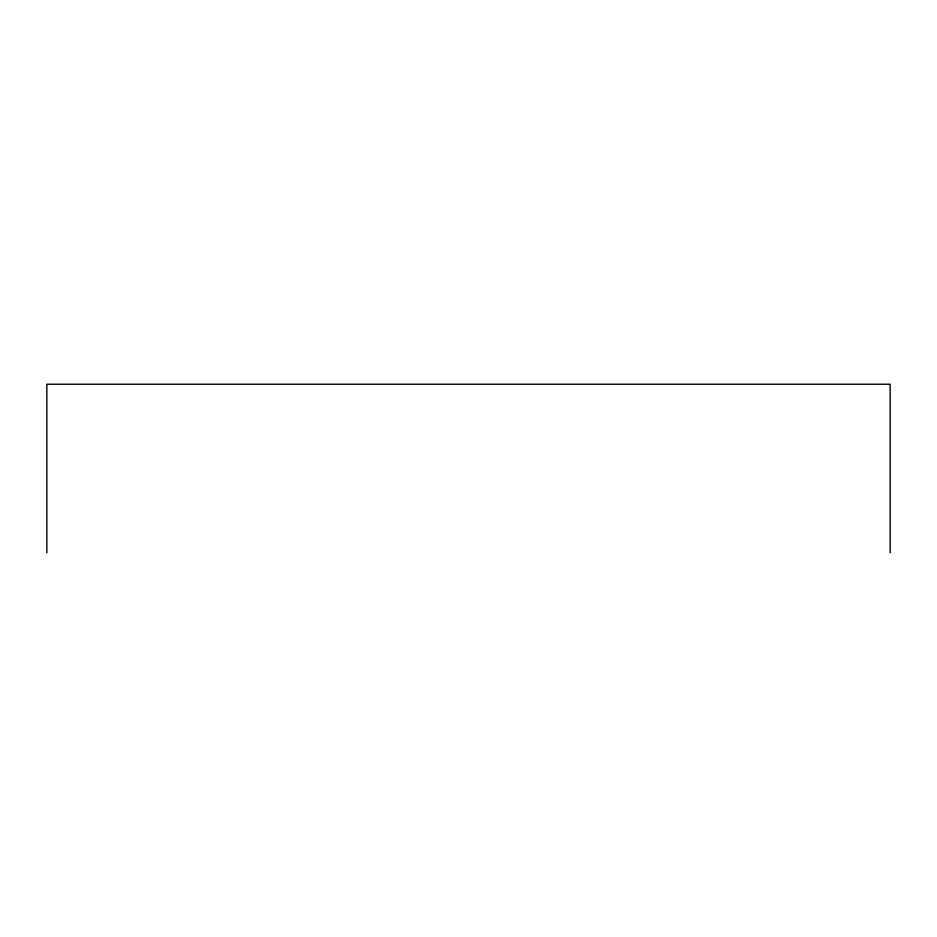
<?xml version="1.0" encoding="UTF-8"?>
<svg xmlns="http://www.w3.org/2000/svg" width="937" height="937" viewBox="0 0 937 937"><rect width="100%" height="100%" fill="white"/><g stroke="black" fill="none" stroke-linecap="round" stroke-linejoin="round"><path stroke-width="1.41" d="M890.15 552.771L890.15 384.229L46.85 384.229L46.85 552.771"/></g></svg>
